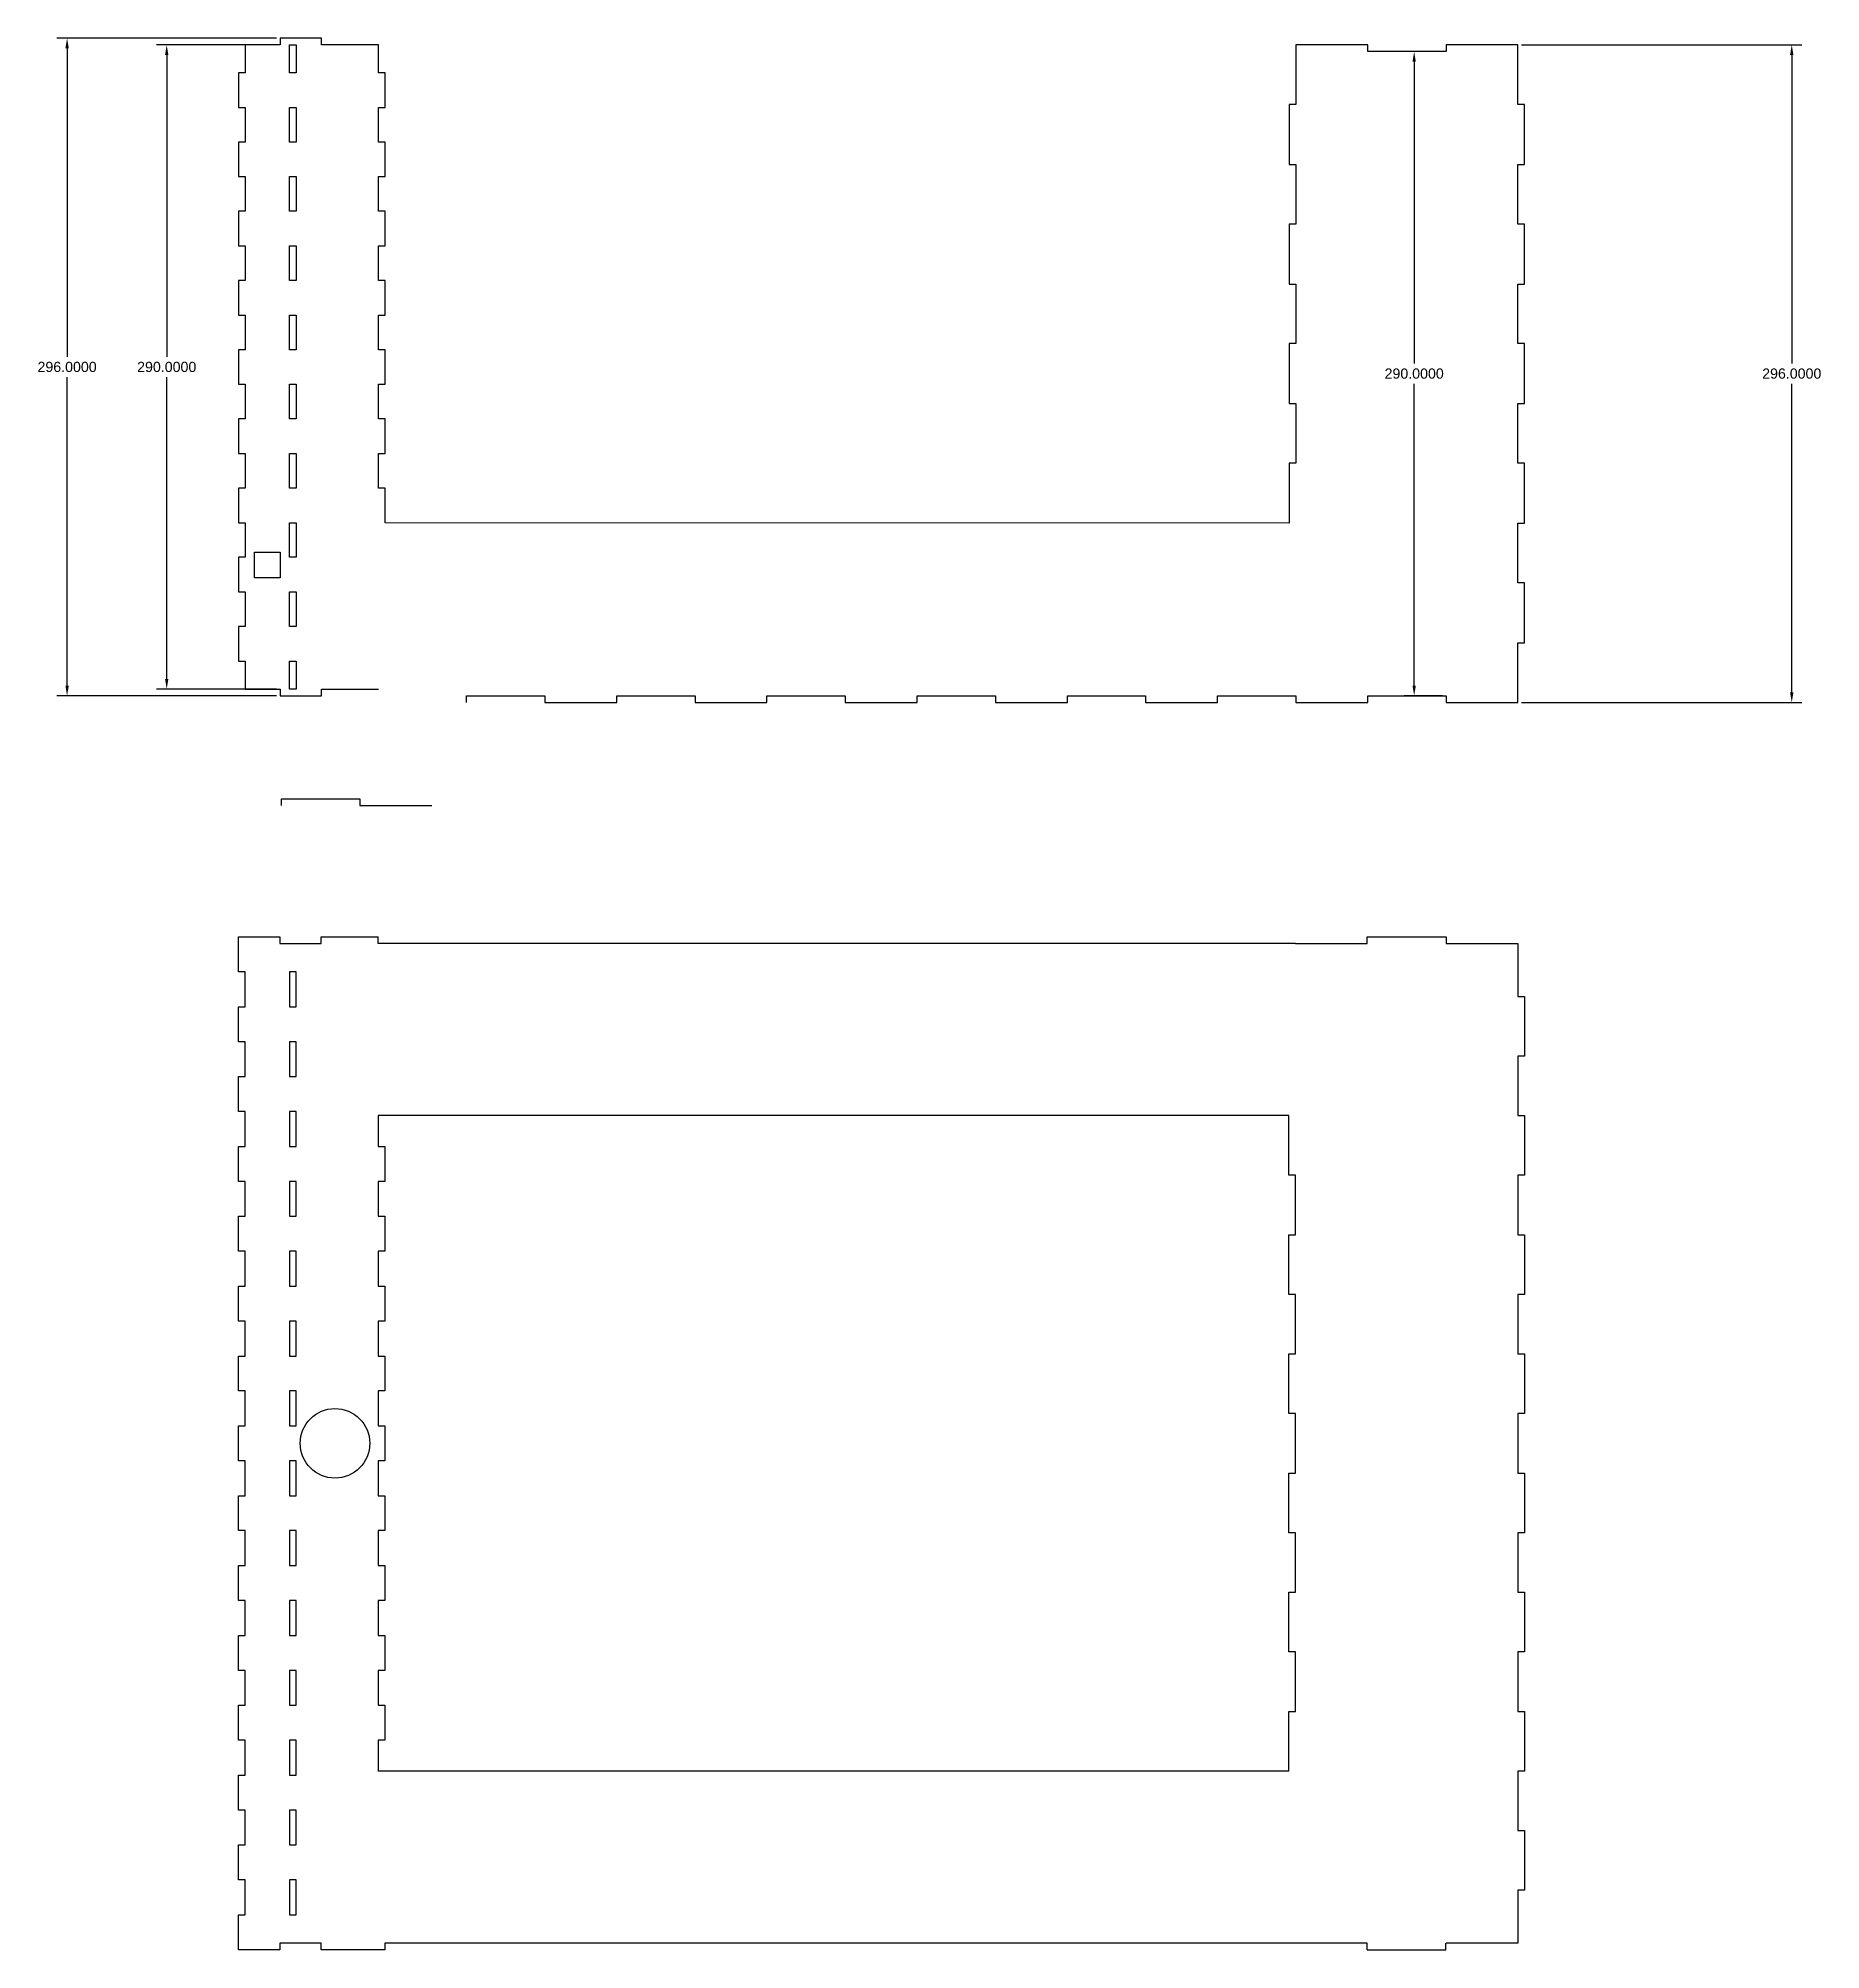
# Model space of a CAD drawing. Header units: millimetres. Extents: x -563 to 239, y 0 to 861.
import ezdxf

# ---------------------------------------------------------------- set-up
doc = ezdxf.new("R2010")
doc.units = ezdxf.units.MM
doc.header["$LTSCALE"] = 25.4
doc.layers.add('NEWLAYER', color=7, linetype='Continuous')
doc.styles.get("Standard").update_dxf_attribs({"font": 'arial.ttf'})
doc.dimstyles.get("Standard").update_dxf_attribs({"dimtxt": 4.572, "dimasz": 4.572, "dimexe": 4.572, "dimexo": 1.5875, "dimgap": 2.286, "dimtad": 0, "dimtih": 1, "dimtoh": 1, "dimdec": 4, "dimzin": 0, "dimdsep": 46, "dimtxsty": 'Standard', "dimcen": 2.286, "dimadec": 0, "dimazin": 0, "dimtfac": 1, "dimtdec": 4, "dimtofl": 0, "dimtmove": 0, "dimatfit": 3, "dimfxl": 1, "dimtolj": 1, "dimtzin": 0, "dimarcsym": 0})

# ---------------------------------------------------------------- blocks, each defined once
blk = doc.blocks.new('*D30')
at = {"color": 0, "lineweight": -2, "transparency": 16777216}
for p, q in [((-455.83, 857.58), (-509.83, 857.58)), ((-505.26, 853.01), (-505.26, 717.2)), ((-505.26, 572.15), (-505.26, 707.96)), ((-455.83, 567.58), (-509.83, 567.58))]:
    blk.add_line(p, q, dxfattribs=at)
at = {"color": 0, "transparency": 16777216}
for points in [[(-506.02, 853.01), (-504.5, 853.01), (-505.26, 857.58)], [(-506.02, 572.15), (-504.5, 572.15), (-505.26, 567.58)]]:
    blk.add_solid(points, dxfattribs=at)
at = {"layer": 'Defpoints', "color": 0, "transparency": 16777216}
for p in [(-454.24, 857.58), (-505.26, 567.58), (-454.24, 567.58)]:
    blk.add_point(p, dxfattribs=at)
at = {"color": 0, "transparency": 16777216, "insert": (-505.26, 712.58), "char_height": 4.572, "attachment_point": 5}
blk.add_mtext('\\A1;290.0000', dxfattribs=at)
blk = doc.blocks.new('*D31')
at = {"color": 0, "lineweight": -2, "transparency": 16777216}
for p, q in [((69.12, 854.58), (51.81, 854.58)), ((56.38, 850.01), (56.38, 714.2)), ((56.38, 569.15), (56.38, 704.96)), ((69.12, 564.58), (51.81, 564.58))]:
    blk.add_line(p, q, dxfattribs=at)
at = {"color": 0, "transparency": 16777216}
for points in [[(55.62, 850.01), (57.14, 850.01), (56.38, 854.58)], [(55.62, 569.15), (57.14, 569.15), (56.38, 564.58)]]:
    blk.add_solid(points, dxfattribs=at)
at = {"layer": 'Defpoints', "color": 0, "transparency": 16777216}
for p in [(70.71, 854.58), (56.38, 564.58), (70.71, 564.58)]:
    blk.add_point(p, dxfattribs=at)
at = {"color": 0, "transparency": 16777216, "insert": (56.38, 709.58), "char_height": 4.572, "attachment_point": 5}
blk.add_mtext('\\A1;290.0000', dxfattribs=at)
blk = doc.blocks.new('*D32')
at = {"color": 0, "lineweight": -2, "transparency": 16777216}
for p, q in [((104.68, 857.58), (230.95, 857.58)), ((226.38, 853.01), (226.38, 714.2)), ((226.38, 566.15), (226.38, 704.96)), ((104.68, 561.58), (230.95, 561.58))]:
    blk.add_line(p, q, dxfattribs=at)
at = {"color": 0, "transparency": 16777216}
for points in [[(225.62, 853.01), (227.14, 853.01), (226.38, 857.58)], [(225.62, 566.15), (227.14, 566.15), (226.38, 561.58)]]:
    blk.add_solid(points, dxfattribs=at)
at = {"layer": 'Defpoints', "color": 0, "transparency": 16777216}
for p in [(103.09, 857.58), (103.09, 561.58), (226.38, 561.58)]:
    blk.add_point(p, dxfattribs=at)
at = {"color": 0, "transparency": 16777216, "insert": (226.38, 709.58), "char_height": 4.572, "attachment_point": 5}
blk.add_mtext('\\A1;296.0000', dxfattribs=at)
blk = doc.blocks.new('*D33')
at = {"color": 0, "lineweight": -2, "transparency": 16777216}
for p, q in [((-455.83, 860.58), (-554.69, 860.58)), ((-550.12, 856.01), (-550.12, 717.2)), ((-550.12, 569.15), (-550.12, 707.96)), ((-455.83, 564.58), (-554.69, 564.58))]:
    blk.add_line(p, q, dxfattribs=at)
at = {"color": 0, "transparency": 16777216}
for points in [[(-550.88, 856.01), (-549.35, 856.01), (-550.12, 860.58)], [(-550.88, 569.15), (-549.35, 569.15), (-550.12, 564.58)]]:
    blk.add_solid(points, dxfattribs=at)
at = {"layer": 'Defpoints', "color": 0, "transparency": 16777216}
for p in [(-454.24, 860.58), (-550.12, 564.58), (-454.24, 564.58)]:
    blk.add_point(p, dxfattribs=at)
at = {"color": 0, "transparency": 16777216, "insert": (-550.12, 712.58), "char_height": 4.572, "attachment_point": 5}
blk.add_mtext('\\A1;296.0000', dxfattribs=at)

msp = doc.modelspace()

# ---------------------------------------------------------------- linework, layer by layer
for p, q in [((-435.57667, 860.57887), (-454.24333, 860.57887)), ((-454.24333, 860.57887), (-454.24333, 857.57887)), ((-435.57667, 857.57887), (-435.57667, 860.57887)), ((-454.24333, 857.57887), (-469.91, 857.57887)), ((-469.91, 857.57887), (-469.91, 844.99992)), ((-409.91, 857.57887), (-435.57667, 857.57887)), ((-409.91, 844.99992), (-409.91, 857.57887)), ((35.46833, 857.57887), (3.09, 857.57887)), ((3.09, 857.57887), (3.09, 830.71478)), ((35.46833, 854.57887), (35.46833, 857.57887)), ((70.71167, 854.57887), (35.46833, 854.57887)), ((103.09, 857.57887), (70.71167, 857.57887)), ((70.71167, 857.57887), (70.71167, 854.57887)), ((103.09, 830.71478), (103.09, 857.57887)), ((-469.91, 844.99992), (-472.91, 844.99992)), ((-472.91, 844.99992), (-472.91, 829.42097)), ((-406.91, 844.99992), (-409.91, 844.99992)), ((-406.91, 829.42097), (-406.91, 844.99992)), ((-472.91, 829.42097), (-469.91, 829.42097)), ((-469.91, 829.42097), (-469.91, 813.84203)), ((-409.91, 813.84203), (-409.91, 829.42097)), ((-409.91, 829.42097), (-406.91, 829.42097)), ((3.09, 830.71478), (0.09, 830.71478)), ((0.09, 830.71478), (0.09, 803.71569)), ((106.09, 830.71478), (103.09, 830.71478)), ((106.09, 803.71569), (106.09, 830.71478)), ((-469.91, 813.84203), (-472.91, 813.84203)), ((-472.91, 813.84203), (-472.91, 798.26308)), ((-406.91, 813.84203), (-409.91, 813.84203)), ((-406.91, 798.26308), (-406.91, 813.84203)), ((0.09, 803.71569), (3.09, 803.71569)), ((3.09, 803.71569), (3.09, 776.89659)), ((103.09, 776.89659), (103.09, 803.71569)), ((103.09, 803.71569), (106.09, 803.71569)), ((-472.91, 798.26308), (-469.91, 798.26308)), ((-469.91, 798.26308), (-469.91, 782.68413)), ((-409.91, 782.68413), (-409.91, 798.26308)), ((-409.91, 798.26308), (-406.91, 798.26308)), ((-469.91, 782.68413), (-472.91, 782.68413)), ((-472.91, 782.68413), (-472.91, 767.10518)), ((-406.91, 782.68413), (-409.91, 782.68413)), ((-406.91, 767.10518), (-406.91, 782.68413)), ((0.09, 776.89659), (0.09, 749.8975)), ((3.09, 776.89659), (0.09, 776.89659)), ((106.09, 776.89659), (103.09, 776.89659)), ((106.09, 749.8975), (106.09, 776.89659)), ((-472.91, 767.10518), (-469.91, 767.10518)), ((-469.91, 767.10518), (-469.91, 751.52624)), ((-409.91, 751.52624), (-409.91, 767.10518)), ((-409.91, 767.10518), (-406.91, 767.10518)), ((-469.91, 751.52624), (-472.91, 751.52624)), ((-472.91, 751.52624), (-472.91, 735.94729)), ((-406.91, 751.52624), (-409.91, 751.52624)), ((-406.91, 735.94729), (-406.91, 751.52624)), ((0.09, 749.8975), (3.09, 749.8975)), ((3.09, 749.8975), (3.09, 723.07841)), ((103.09, 723.07841), (103.09, 749.8975)), ((103.09, 749.8975), (106.09, 749.8975)), ((-472.91, 735.94729), (-469.91, 735.94729)), ((-469.91, 735.94729), (-469.91, 720.36834)), ((-409.91, 720.36834), (-409.91, 735.94729)), ((-409.91, 735.94729), (-406.91, 735.94729)), ((3.09, 723.07841), (0.09, 723.07841)), ((0.09, 723.07841), (0.09, 696.07932)), ((106.09, 723.07841), (103.09, 723.07841)), ((106.09, 696.07932), (106.09, 723.07841)), ((-469.91, 720.36834), (-472.91, 720.36834)), ((-472.91, 720.36834), (-472.91, 704.78939)), ((-406.91, 720.36834), (-409.91, 720.36834)), ((-406.91, 704.78939), (-406.91, 720.36834)), ((-472.91, 704.78939), (-469.91, 704.78939)), ((-469.91, 704.78939), (-469.91, 689.21045)), ((-409.91, 689.21045), (-409.91, 704.78939)), ((-409.91, 704.78939), (-406.91, 704.78939)), ((-469.91, 689.21045), (-472.91, 689.21045)), ((-472.91, 689.21045), (-472.91, 673.6315)), ((-406.91, 689.21045), (-409.91, 689.21045)), ((-406.91, 673.6315), (-406.91, 689.21045)), ((0.09, 696.07932), (3.09, 696.07932)), ((3.09, 696.07932), (3.09, 669.26023)), ((103.09, 669.26023), (103.09, 696.07932)), ((103.09, 696.07932), (106.09, 696.07932)), ((-472.91, 673.6315), (-469.91, 673.6315)), ((-469.91, 673.6315), (-469.91, 658.05255)), ((-409.91, 658.05255), (-409.91, 673.6315)), ((-409.91, 673.6315), (-406.91, 673.6315)), ((3.09, 669.26023), (0.09, 669.26023)), ((0.09, 669.26023), (0.09, 642.30405)), ((106.09, 669.26023), (103.09, 669.26023)), ((106.09, 642.26114), (106.09, 669.26023)), ((-469.91, 658.05255), (-472.91, 658.05255)), ((-472.91, 658.05255), (-472.91, 642.4736)), ((-406.91, 658.05255), (-409.91, 658.05255)), ((-406.91, 642.4736), (-406.91, 658.05255)), ((-472.91, 642.4736), (-469.91, 642.4736)), ((-469.91, 642.4736), (-469.91, 626.89466)), ((0.09, 642.30405), (-406.91, 642.4736)), ((103.09, 615.44205), (103.09, 642.26114)), ((103.09, 642.26114), (106.09, 642.26114)), ((-469.91, 626.89466), (-472.91, 626.89466)), ((-472.91, 626.89466), (-472.91, 611.31571)), ((-472.91, 611.31571), (-469.91, 611.31571)), ((-469.91, 611.31571), (-469.91, 595.73676)), ((106.09, 615.44205), (103.09, 615.44205)), ((106.09, 588.44296), (106.09, 615.44205)), ((-469.91, 595.73676), (-472.91, 595.73676)), ((-472.91, 595.73676), (-472.91, 580.15781)), ((103.09, 561.57887), (103.09, 588.44296)), ((103.09, 588.44296), (106.09, 588.44296)), ((-472.91, 580.15781), (-469.91, 580.15781)), ((-469.91, 580.15781), (-469.91, 567.57887)), ((-469.91, 567.57887), (-454.24333, 567.57887)), ((-454.24333, 567.57887), (-454.24333, 564.57887)), ((-454.24333, 564.57887), (-435.57667, 564.57887)), ((-435.57667, 564.57887), (-435.57667, 567.57887)), ((-435.57667, 567.57887), (-409.91, 567.57887)), ((-370.26167, 561.57887), (-370.26167, 564.57887)), ((-370.26167, 564.57887), (-335.01833, 564.57887)), ((-335.01833, 564.57887), (-335.01833, 561.57887)), ((-335.01833, 561.57887), (-302.64, 561.57887)), ((-302.64, 564.57887), (-267.39667, 564.57887)), ((-302.64, 561.57887), (-302.64, 564.57887)), ((-267.39667, 564.57887), (-267.39667, 561.57887)), ((-267.39667, 561.57887), (-235.01833, 561.57887)), ((-235.01833, 561.57887), (-235.01833, 564.57887)), ((-235.01833, 564.57887), (-199.775, 564.57887)), ((-199.775, 564.57887), (-199.775, 561.57887)), ((-199.775, 561.57887), (-167.39667, 561.57887)), ((-167.39667, 564.57887), (-132.15333, 564.57887)), ((-167.39667, 561.57887), (-167.39667, 564.57887)), ((-132.15333, 564.57887), (-132.15333, 561.57887)), ((-132.15333, 561.57887), (-99.775, 561.57887)), ((-99.775, 561.57887), (-99.775, 564.57887)), ((-99.775, 564.57887), (-64.53167, 564.57887)), ((-64.53167, 564.57887), (-64.53167, 561.57887)), ((-64.53167, 561.57887), (-32.15333, 561.57887)), ((-32.15333, 564.57887), (3.09, 564.57887)), ((-32.15333, 561.57887), (-32.15333, 564.57887)), ((3.09, 564.57887), (3.09, 561.57887)), ((3.09, 561.57887), (35.46833, 561.57887)), ((35.46833, 561.57887), (35.46833, 564.57887)), ((35.46833, 564.57887), (70.71167, 564.57887)), ((70.71167, 564.57887), (70.71167, 561.57887)), ((70.71167, 561.57887), (103.09, 561.57887)), ((-453.52414, 515.10262), (-453.52414, 518.10262)), ((-453.52414, 518.10262), (-418.28081, 518.10262)), ((-418.28081, 518.10262), (-418.28081, 515.10262)), ((-418.28081, 515.10262), (-385.90247, 515.10262)), ((-410, 453), (-410, 456)), ((3, 453), (-410, 453)), ((0, 375.57441), (-410, 375.57441)), ((0, 80.42559), (-410, 80.42559)), ((3, 3), (-407, 3)), ((35.28833, 0), (70.62167, 0)), ((70.62167, 0), (70.62167, 3))]:
    msp.add_line(p, q)
at = {"linetype": 'Continuous'}
msp.add_lwpolyline([(-454.135, 629.12887), (-454.135, 617.57887), (-465.685, 617.57887), (-465.685, 629.12887)], close=True, dxfattribs=at)
msp.add_circle((-429.5, 228), 15.65, dxfattribs=at)
at = {"layer": 'NEWLAYER', "color": 7}
for p, q in [((-473, 440.27586), (-473, 456)), ((-473, 456), (-454.33333, 456)), ((-454.33333, 456), (-454.33333, 453)), ((-454.33333, 453), (-435.66667, 453)), ((-435.66667, 453), (-435.66667, 456)), ((-435.66667, 456), (-410, 456)), ((3, 453), (35.28833, 453)), ((35.28833, 453), (35.28833, 456)), ((35.28833, 456), (70.71167, 456)), ((70.71167, 456), (70.71167, 453)), ((70.71167, 453), (103, 453)), ((103, 453), (103, 429.22147)), ((-470, 440.27586), (-473, 440.27586)), ((-470, 424.55172), (-470, 440.27586)), ((-450, 440.27586), (-450, 424.55172)), ((-447, 440.27586), (-450, 440.27586)), ((-447, 424.55172), (-447, 440.27586)), ((-473, 408.82759), (-473, 424.55172)), ((-473, 424.55172), (-470, 424.55172)), ((-450, 424.55172), (-447, 424.55172)), ((103, 429.22147), (106, 429.22147)), ((106, 429.22147), (106, 402.30794)), ((-470, 408.82759), (-473, 408.82759)), ((-470, 393.10345), (-470, 408.82759)), ((-450, 408.82759), (-450, 393.10345)), ((-447, 408.82759), (-450, 408.82759)), ((-447, 393.10345), (-447, 408.82759)), ((106, 402.30794), (103, 402.30794)), ((103, 402.30794), (103, 375.57441)), ((-473, 377.37931), (-473, 393.10345)), ((-473, 393.10345), (-470, 393.10345)), ((-450, 393.10345), (-447, 393.10345)), ((-470, 377.37931), (-473, 377.37931)), ((-470, 361.65517), (-470, 377.37931)), ((-450, 377.37931), (-450, 361.65517)), ((-447, 377.37931), (-450, 377.37931)), ((-447, 361.65517), (-447, 377.37931)), ((-410, 375.57441), (-410, 361.65517)), ((0, 348.66088), (0, 375.57441)), ((103, 375.57441), (106, 375.57441)), ((106, 375.57441), (106, 348.66088)), ((-473, 345.93103), (-473, 361.65517)), ((-473, 361.65517), (-470, 361.65517)), ((-450, 361.65517), (-447, 361.65517)), ((-410, 361.65517), (-407, 361.65517)), ((-407, 361.65517), (-407, 345.93103)), ((-470, 345.93103), (-473, 345.93103)), ((-470, 330.2069), (-470, 345.93103)), ((-450, 345.93103), (-450, 330.2069)), ((-447, 345.93103), (-450, 345.93103)), ((-447, 330.2069), (-447, 345.93103)), ((-407, 345.93103), (-410, 345.93103)), ((-410, 345.93103), (-410, 330.2069)), ((3, 348.66088), (0, 348.66088)), ((3, 321.92735), (3, 348.66088)), ((106, 348.66088), (103, 348.66088)), ((103, 348.66088), (103, 321.92735)), ((-473, 314.48276), (-473, 330.2069)), ((-473, 330.2069), (-470, 330.2069)), ((-450, 330.2069), (-447, 330.2069)), ((-410, 330.2069), (-407, 330.2069)), ((-407, 330.2069), (-407, 314.48276)), ((0, 295.01382), (0, 321.92735)), ((0, 321.92735), (3, 321.92735)), ((103, 321.92735), (106, 321.92735)), ((106, 321.92735), (106, 295.01382)), ((-470, 314.48276), (-473, 314.48276)), ((-470, 298.75862), (-470, 314.48276)), ((-450, 314.48276), (-450, 298.75862)), ((-447, 314.48276), (-450, 314.48276)), ((-447, 298.75862), (-447, 314.48276)), ((-407, 314.48276), (-410, 314.48276)), ((-410, 314.48276), (-410, 298.75862)), ((-473, 283.03448), (-473, 298.75862)), ((-473, 298.75862), (-470, 298.75862)), ((-450, 298.75862), (-447, 298.75862)), ((-410, 298.75862), (-407, 298.75862)), ((-407, 298.75862), (-407, 283.03448)), ((3, 295.01382), (0, 295.01382)), ((3, 268.28029), (3, 295.01382)), ((106, 295.01382), (103, 295.01382)), ((103, 295.01382), (103, 268.28029)), ((-470, 283.03448), (-473, 283.03448)), ((-470, 267.31035), (-470, 283.03448)), ((-450, 283.03448), (-450, 267.31035)), ((-447, 283.03448), (-450, 283.03448)), ((-447, 267.31035), (-447, 283.03448)), ((-407, 283.03448), (-410, 283.03448)), ((-410, 283.03448), (-410, 267.31035)), ((-473, 251.58621), (-473, 267.31035)), ((-473, 267.31035), (-470, 267.31035)), ((-450, 267.31035), (-447, 267.31035)), ((-410, 267.31035), (-407, 267.31035)), ((-407, 267.31035), (-407, 251.58621)), ((0, 241.36677), (0, 268.28029)), ((0, 268.28029), (3, 268.28029)), ((103, 268.28029), (106, 268.28029)), ((106, 268.28029), (106, 241.36677)), ((-470, 251.58621), (-473, 251.58621)), ((-470, 235.86207), (-470, 251.58621)), ((-450, 251.58621), (-450, 235.86207)), ((-447, 251.58621), (-450, 251.58621)), ((-447, 235.86207), (-447, 251.58621)), ((-407, 251.58621), (-410, 251.58621)), ((-410, 251.58621), (-410, 235.86207)), ((3, 241.36677), (0, 241.36677)), ((3, 214.63324), (3, 241.36677)), ((106, 241.36677), (103, 241.36677)), ((103, 241.36677), (103, 214.63324)), ((-473, 220.13793), (-473, 235.86207)), ((-473, 235.86207), (-470, 235.86207)), ((-450, 235.86207), (-447, 235.86207)), ((-410, 235.86207), (-407, 235.86207)), ((-407, 235.86207), (-407, 220.13793)), ((-470, 220.13793), (-473, 220.13793)), ((-470, 204.41379), (-470, 220.13793)), ((-450, 220.13793), (-450, 204.41379)), ((-447, 220.13793), (-450, 220.13793)), ((-447, 204.41379), (-447, 220.13793)), ((-407, 220.13793), (-410, 220.13793)), ((-410, 220.13793), (-410, 204.41379)), ((0, 187.71971), (0, 214.63324)), ((0, 214.63324), (3, 214.63324)), ((103, 214.63324), (106, 214.63324)), ((106, 214.63324), (106, 187.71971)), ((-473, 188.68966), (-473, 204.41379)), ((-473, 204.41379), (-470, 204.41379)), ((-450, 204.41379), (-447, 204.41379)), ((-410, 204.41379), (-407, 204.41379)), ((-407, 204.41379), (-407, 188.68966)), ((-470, 188.68966), (-473, 188.68966)), ((-470, 172.96552), (-470, 188.68966)), ((-450, 188.68966), (-450, 172.96552)), ((-447, 188.68966), (-450, 188.68966)), ((-447, 172.96552), (-447, 188.68966)), ((-407, 188.68966), (-410, 188.68966)), ((-410, 188.68966), (-410, 172.96552)), ((3, 187.71971), (0, 187.71971)), ((3, 160.98618), (3, 187.71971)), ((106, 187.71971), (103, 187.71971)), ((103, 187.71971), (103, 160.98618)), ((-473, 157.24138), (-473, 172.96552)), ((-473, 172.96552), (-470, 172.96552)), ((-450, 172.96552), (-447, 172.96552)), ((-410, 172.96552), (-407, 172.96552)), ((-407, 172.96552), (-407, 157.24138)), ((-470, 157.24138), (-473, 157.24138)), ((-470, 141.51724), (-470, 157.24138)), ((-450, 157.24138), (-450, 141.51724)), ((-447, 157.24138), (-450, 157.24138)), ((-447, 141.51724), (-447, 157.24138)), ((-407, 157.24138), (-410, 157.24138)), ((-410, 157.24138), (-410, 141.51724)), ((0, 134.07265), (0, 160.98618)), ((0, 160.98618), (3, 160.98618)), ((103, 160.98618), (106, 160.98618)), ((106, 160.98618), (106, 134.07265)), ((-473, 125.7931), (-473, 141.51724)), ((-473, 141.51724), (-470, 141.51724)), ((-450, 141.51724), (-447, 141.51724)), ((-410, 141.51724), (-407, 141.51724)), ((-407, 141.51724), (-407, 125.7931)), ((3, 134.07265), (0, 134.07265)), ((3, 107.33912), (3, 134.07265)), ((106, 134.07265), (103, 134.07265)), ((103, 134.07265), (103, 107.33912)), ((-470, 125.7931), (-473, 125.7931)), ((-470, 110.06897), (-470, 125.7931)), ((-450, 125.7931), (-450, 110.06897)), ((-447, 125.7931), (-450, 125.7931)), ((-447, 110.06897), (-447, 125.7931)), ((-407, 125.7931), (-410, 125.7931)), ((-410, 125.7931), (-410, 110.06897)), ((-473, 94.34483), (-473, 110.06897)), ((-473, 110.06897), (-470, 110.06897)), ((-450, 110.06897), (-447, 110.06897)), ((-410, 110.06897), (-407, 110.06897)), ((-407, 110.06897), (-407, 94.34483)), ((0, 80.42559), (0, 107.33912)), ((0, 107.33912), (3, 107.33912)), ((103, 107.33912), (106, 107.33912)), ((106, 107.33912), (106, 80.42559)), ((-470, 94.34483), (-473, 94.34483)), ((-470, 78.62069), (-470, 94.34483)), ((-450, 94.34483), (-450, 78.62069)), ((-447, 94.34483), (-450, 94.34483)), ((-447, 78.62069), (-447, 94.34483)), ((-407, 94.34483), (-410, 94.34483)), ((-410, 94.34483), (-410, 80.42559)), ((-473, 62.89655), (-473, 78.62069)), ((-473, 78.62069), (-470, 78.62069)), ((-450, 78.62069), (-447, 78.62069)), ((106, 80.42559), (103, 80.42559)), ((103, 80.42559), (103, 53.69206)), ((-470, 62.89655), (-473, 62.89655)), ((-470, 47.17241), (-470, 62.89655)), ((-450, 62.89655), (-450, 47.17241)), ((-447, 62.89655), (-450, 62.89655)), ((-447, 47.17241), (-447, 62.89655)), ((103, 53.69206), (106, 53.69206)), ((106, 53.69206), (106, 26.77853)), ((-473, 31.44828), (-473, 47.17241)), ((-473, 47.17241), (-470, 47.17241)), ((-450, 47.17241), (-447, 47.17241)), ((-470, 31.44828), (-473, 31.44828)), ((-470, 15.72414), (-470, 31.44828)), ((-450, 31.44828), (-450, 15.72414)), ((-447, 31.44828), (-450, 31.44828)), ((-447, 15.72414), (-447, 31.44828)), ((106, 26.77853), (103, 26.77853)), ((103, 26.77853), (103, 3)), ((-473, 0), (-473, 15.72414)), ((-473, 15.72414), (-470, 15.72414)), ((-450, 15.72414), (-447, 15.72414)), ((-454.33333, 0), (-473, 0)), ((-435.66667, 3), (-454.33333, 3)), ((-454.33333, 3), (-454.33333, 0)), ((-435.66667, 0), (-435.66667, 3)), ((-407, 0), (-435.66667, 0)), ((-407, 3), (-407, 0)), ((35.28833, 3), (3, 3)), ((35.28833, 0), (35.28833, 3)), ((103, 3), (70.71167, 3))]:
    msp.add_line(p, q, dxfattribs=at)
for points in [[(-449.91, 857.57887), (-446.91, 857.57887), (-446.91, 844.99992), (-449.91, 844.99992)], [(-449.91, 829.42097), (-446.91, 829.42097), (-446.91, 813.84203), (-449.91, 813.84203)], [(-449.91, 798.26308), (-446.91, 798.26308), (-446.91, 782.68413), (-449.91, 782.68413)], [(-449.91, 767.10518), (-446.91, 767.10518), (-446.91, 751.52624), (-449.91, 751.52624)], [(-449.91, 735.94729), (-446.91, 735.94729), (-446.91, 720.36834), (-449.91, 720.36834)], [(-449.91, 704.78939), (-446.91, 704.78939), (-446.91, 689.21045), (-449.91, 689.21045)], [(-449.91, 673.6315), (-446.91, 673.6315), (-446.91, 658.05255), (-449.91, 658.05255)], [(-449.91, 642.4736), (-446.91, 642.4736), (-446.91, 626.89466), (-449.91, 626.89466)], [(-449.91, 611.31571), (-446.91, 611.31571), (-446.91, 595.73676), (-449.91, 595.73676)], [(-449.91, 580.15781), (-446.91, 580.15781), (-446.91, 567.57887), (-449.91, 567.57887)]]:
    msp.add_lwpolyline(points, close=True, dxfattribs=at)

# ---------------------------------------------------------------- dimensions: what is measured, and where the dimension line sits
for base, p1, p2, picture, middle in [((-550.11643, 564.57887), (-454.24333, 860.57887), (-454.24333, 564.57887), '*D33', (-550.11643, 712.57887)), ((-505.26234, 567.57887), (-454.24333, 857.57887), (-454.24333, 567.57887), '*D30', (-505.26234, 712.57887)), ((56.38274, 564.57887), (70.71167, 854.57887), (70.71167, 564.57887), '*D31', (56.38274, 709.57887)), ((226.3771, 561.57887), (103.09, 857.57887), (103.09, 561.57887), '*D32', (226.3771, 709.57887))]:
    dim = msp.add_linear_dim(base=base, p1=p1, p2=p2, angle=90, dimstyle='Standard')
    dim.commit()
    dim.dimension.update_dxf_attribs({"geometry": picture, "text_midpoint": middle})

doc.saveas('drawing.dxf')
